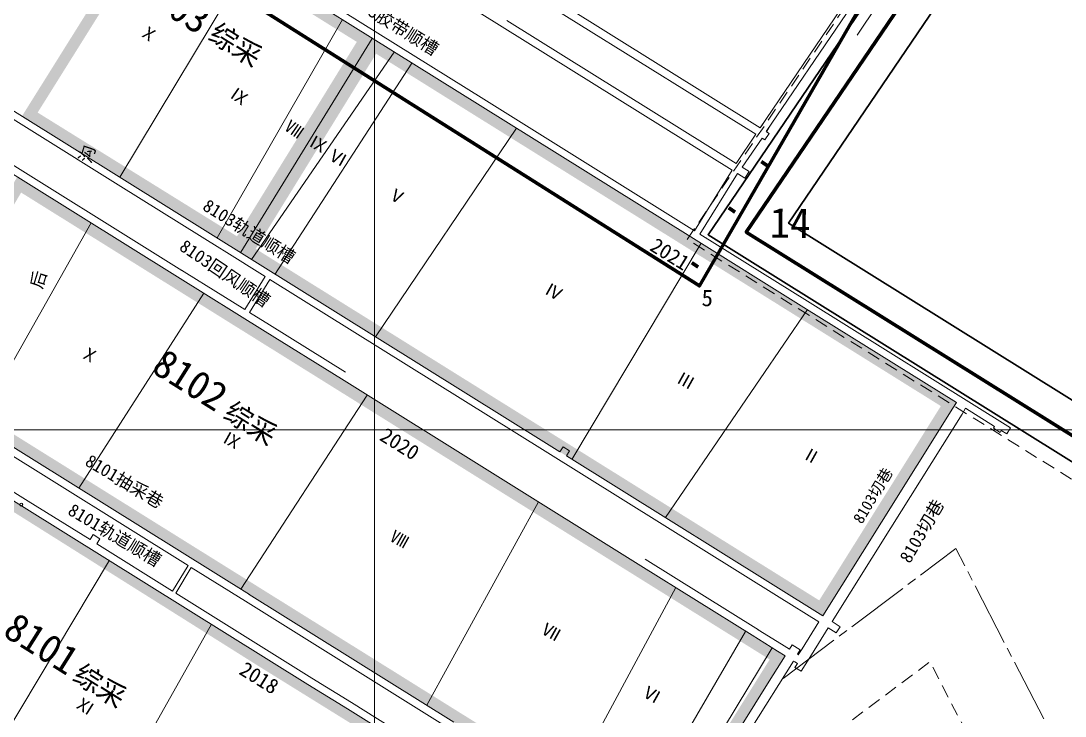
# Model space of a CAD drawing. Header units: inches. Extents: x 19725493 to 19730068, y 4137932 to 4142732.
# Drawn here: x 19728264 to 19728961, y 4139809 to 4140273 of the extents above; entities that cross this region are included whole.
import ezdxf

# ---------------------------------------------------------------- set-up
doc = ezdxf.new("R2010")
doc.units = ezdxf.units.IN
doc.header["$MEASUREMENT"] = 0
doc.linetypes.add('可采边界', pattern=[0.047, 0.02, -0.002, 0.003, -0.002, 0.02])
doc.linetypes.add('虚线', pattern=[0.0045, 0.00175, -0.001, 0.00175])
for name, color, linetype, lineweight in [('2026年下半年衔接计划', 7, 'Continuous', 0), ('8号煤层采空区XDD0800CCJ', 7, 'Continuous', 0), ('sw探水警戒线', 7, 'Continuous', 15), ('井田边界', 7, 'Continuous', 0), ('保安煤柱', 7, 'Continuous', 0), ('工作面回采月份', 7, 'Continuous', 15), ('工作面编号', 7, 'Continuous', 0), ('文字注记', 7, 'Continuous', 0), ('未掘巷道', 7, 'Continuous', 15), ('次要巷道', 7, 'Continuous', 0), ('煤巷', 7, 'Continuous', 0), ('煤巷xdd0800ccj', 7, 'Continuous', 0), ('经纬网', 7, 'Continuous', 0), ('通风系统图', 7, 'Continuous', 0), ('采空区边界颜色', 7, 'Continuous', 15)]:
    doc.layers.add(name, color=color, linetype=linetype, lineweight=lineweight)
doc.styles.add('仿宋', font='')
doc.styles.add('宋体', font='')
doc.styles.get('仿宋').set_extended_font_data('仿宋')
doc.styles.get('宋体').set_extended_font_data('宋体')
doc.linetypes.add('井田边界', pattern='A,0.02,-0.002,0.0025,[22,8#煤防尘系统图（7月份）.shx,S=3.93701e-05,R=0,X=0,Y=-0.0025],0.0025,-0.002,0.02', length=0.049)

msp = doc.modelspace()

# ---------------------------------------------------------------- hatches: boundary and pattern name
at = {"layer": '8号煤层采空区XDD0800CCJ', "true_color": 0xffc000}
msp.add_hatch(color=40, dxfattribs=at).paths.add_polyline_path([(19728403.14, 4139650.27), (19728436.29, 4139629.67), (19728472.28, 4139607.2), (19728552.63, 4139557.03), (19728563.85, 4139575), (19728597.81, 4139629.38), (19728607.51, 4139644.92), (19728647.97, 4139709.72), (19728567.84, 4139759.74), (19728490.09, 4139808.28), (19728394.01, 4139868.28), (19728233.4, 4139968.57), (19728144.04, 4139812.16), (19728320.98, 4139701.67), (19728403.14, 4139650.27), (19728395.75, 4139662.65), (19728364.3, 4139682.28), (19728153.5, 4139814.24), (19728235.85, 4139959.69), (19728422.75, 4139841.97), (19728639.01, 4139707.64), (19728608.22, 4139658.34), (19728579.34, 4139612.07), (19728550.58, 4139565.97), (19728462.35, 4139620.63), (19728445.03, 4139631.73), (19728429.36, 4139641.66), (19728395.75, 4139662.65)], flags=17)
at = {"layer": '通风系统图', "true_color": 0xff0000}
for points in [[(19728763.02, 4140177.17), (19728758.74, 4140180.12), (19728757.34, 4140178.1), (19728761.62, 4140175.15)], [(19728741.24, 4140146.32), (19728736.96, 4140149.27), (19728735.56, 4140147.25), (19728739.85, 4140144.29)], [(19728716.6, 4140109.64), (19728712.32, 4140112.59), (19728710.93, 4140110.57), (19728715.21, 4140107.62)]]:
    msp.add_hatch(color=1, dxfattribs=at).paths.add_polyline_path(points, flags=17)
at = {"layer": '采空区边界颜色', "true_color": 0x00ff7f}
msp.add_hatch(color=110, dxfattribs=at).paths.add_polyline_path([(19728353.72, 4140351.9), (19728498.53, 4140261.49), (19728410.63, 4140118.69), (19728264.61, 4140209.4), (19728353.72, 4140351.9), (19728356.14, 4140341.43), (19728275.1, 4140211.84), (19728408.16, 4140129.17), (19728488.09, 4140259.04), (19728356.14, 4140341.43)], flags=17)
at = {"layer": '采空区边界颜色', "true_color": 0xe24c6c}
msp.add_hatch(color=13, dxfattribs=at).paths.add_polyline_path([(19728888.19, 4140018.19), (19728498.53, 4140261.49), (19728410.37, 4140118.39), (19728799.07, 4139875.67), (19728888.19, 4140018.19), (19728877.86, 4140015.8), (19728796.69, 4139886.01), (19728420.66, 4140120.8), (19728500.95, 4140251.13), (19728877.86, 4140015.8)], flags=17)
at = {"layer": '采空区边界颜色', "true_color": 0x57149c}
msp.add_hatch(color=194, dxfattribs=at).paths.add_polyline_path([(19728773.95, 4139848.91), (19728261.49, 4140168.86), (19728183.24, 4140035.49), (19728692, 4139717.81), (19728773.95, 4139848.91), (19728763.61, 4139846.52), (19728689.61, 4139728.14), (19728193.4, 4140037.98), (19728264.06, 4140158.41), (19728763.61, 4139846.52)], flags=17)

# ---------------------------------------------------------------- linework, layer by layer
at = {"layer": '2026年下半年衔接计划', "color": 1, "lineweight": 100, "true_color": 0xff0000, "flags": 128}
msp.add_lwpolyline([(19726936.48, 4139624.44), (19727087.79, 4139471.4), (19727111.81, 4139446.95), (19727250.54, 4139632.96), (19727469.86, 4139520.69), (19727490.46, 4139426.18), (19727619.93, 4139371.45), (19727645.19, 4139445.33), (19727760.04, 4139399.01), (19728084.75, 4139271.51), (19728182.77, 4139204.43), (19728195.04, 4139196.34), (19728361.95, 4139650.75), (19727985.1, 4139868.75), (19728293.07, 4140363.91), (19728716.76, 4140096.02), (19728825.18, 4140284.19), (19728806.51, 4140295.72), (19728729.84, 4140344.15), (19728648.31, 4140393.52), (19728462.52, 4140503.99), (19729114.34, 4141482.27)], dxfattribs=at)
at = {"layer": 'sw探水警戒线', "color": 1, "linetype": '虚线', "ltscale": 5000, "true_color": 0xff0000}
for p, q in [((19728708.6, 4140127.13), (19729473.13, 4141253.84)), ((19729559.87, 4139595.58), (19728708.6, 4140127.13))]:
    msp.add_line(p, q, dxfattribs=at)
at = {"layer": 'sw探水警戒线', "color": 1, "linetype": '可采边界', "lineweight": 9, "ltscale": 2127.659574, "true_color": 0xff0000, "flags": 128}
msp.add_lwpolyline([(19728772.52, 4139833.86), (19728887.84, 4139920.66), (19729000.27, 4139702.85), (19729041.58, 4139365.3), (19728994.94, 4139191.35), (19728943.24, 4139025.48), (19728871.04, 4138928.5), (19728872.06, 4138801.4), (19728750.97, 4138715.67), (19728533.26, 4138595.53)], dxfattribs=at)
at = {"layer": 'sw探水警戒线', "color": 1, "linetype": '虚线', "ltscale": 5000, "true_color": 0xff0000, "flags": 128}
msp.add_lwpolyline([(19728698.06, 4139715.25), (19728870.58, 4139845.09), (19728951.72, 4139687.88), (19728990.77, 4139368.86), (19728946.91, 4139205.27), (19728898.04, 4139048.5), (19728820.9, 4138944.89), (19728821.85, 4138827.12), (19728724.36, 4138758.1), (19728457.28, 4138610.71)], dxfattribs=at)
at = {"layer": '井田边界', "color": 7, "linetype": '井田边界', "lineweight": 120, "ltscale": 5000, "flags": 128}
msp.add_lwpolyline([(19727960, 4142240), (19728602.41, 4141822.01), (19729500, 4141240), (19728748, 4140132), (19729600, 4139600), (19728730, 4138390), (19728050, 4138850), (19727420, 4139210), (19727564, 4139358), (19727240, 4139540), (19727134, 4139410), (19726400, 4140150), (19727200, 4141100), (19727960, 4142240)], dxfattribs=at)
at = {"layer": '保安煤柱', "color": 1, "lineweight": 30, "true_color": 0xff0000}
msp.add_line((19728721.47, 4140128.52), (19728721.47, 4140128.52), dxfattribs=at)
at = {"layer": '保安煤柱', "color": 1, "linetype": 'Continuous', "lineweight": 30, "true_color": 0xff0000, "flags": 128}
msp.add_lwpolyline([(19727954.33, 4142267.55), (19728613.3, 4141838.78), (19729528.02, 4141245.67), (19728776.22, 4140137.96), (19729628.7, 4139605.66), (19728734.89, 4138362.54), (19728039.42, 4138833.01), (19727387.66, 4139205.44), (19727531.53, 4139353.3), (19727244.87, 4139514.32), (19727135.45, 4139380.13), (19726372.92, 4140148.9), (19727183.98, 4141112.03), (19727954.33, 4142267.55)], dxfattribs=at)
at = {"layer": '保安煤柱', "color": 1, "lineweight": 30, "true_color": 0xff0000, "flags": 128}
msp.add_lwpolyline([(19728573.57, 4138519.97), (19728061.21, 4138866.56), (19727452.3, 4139214.51), (19727596.48, 4139362.7), (19727235.13, 4139565.67), (19727132.55, 4139439.86), (19726427.07, 4140151.1), (19726427.07, 4140151.1), (19727215.92, 4141088.05), (19727965.58, 4142212.53), (19727965.58, 4142212.53), (19729471.99, 4141234.34), (19728722.59, 4140130.18), (19728722.53, 4140130.22), (19729574.22, 4139598.41), (19728725.11, 4138417.46), (19728061.21, 4138866.57)], dxfattribs=at)
at = {"layer": '工作面回采月份', "color": 7, "linetype": 'Continuous', "lineweight": 13}
for p, q in [((19728230.49, 4139758.17), (19728322.94, 4139912.81)), ((19728302.75, 4139713.05), (19728391.14, 4139870.07))]:
    msp.add_line(p, q, dxfattribs=at)
at = {"layer": '工作面回采月份', "color": 7, "lineweight": 9, "flags": 128}
for points in [[(19728513, 4140252.1), (19728417.88, 4140113.71)], [(19728524.79, 4140244.73), (19728433.41, 4140103.65)], [(19728594.63, 4140201.48), (19728500.53, 4140062.09)], [(19728234.65, 4140003.38), (19728310.74, 4140138.11)], [(19728717.82, 4140124.57), (19728631.69, 4139980.19)], [(19728302.52, 4139961.01), (19728385.92, 4140091.22)], [(19728788.79, 4140080.26), (19728694, 4139941.28)], [(19728410.76, 4139893.42), (19728495.08, 4140023.19)], [(19728534.75, 4139816), (19728609.43, 4139951.79)], [(19728627.51, 4139758.08), (19728700.89, 4139894.68)], [(19728669.86, 4139731.64), (19728747.55, 4139865.31)], [(19728685.47, 4139721.89), (19728765.21, 4139854.37)]]:
    msp.add_lwpolyline(points, dxfattribs=at)
at = {"layer": '未掘巷道', "color": 7, "lineweight": 0}
msp.add_circle((19728264.13, 4139950.04), 1, dxfattribs=at)
at = {"layer": '煤巷', "lineweight": 9}
for p, q in [((19728553.15, 4140289.1), (19728738.69, 4140173.26)), ((19728588.11, 4140273.4), (19728741.2, 4140177.82)), ((19728757.35, 4140201.62), (19728759.04, 4140204.1)), ((19728761.42, 4140199.07), (19728763.11, 4140201.56)), ((19728741.2, 4140177.82), (19728754.43, 4140197.31)), ((19728745.27, 4140175.28), (19728758.5, 4140194.77)), ((19728713.5, 4140132.92), (19728738.69, 4140173.26)), ((19728745.27, 4140175.28), (19728749.84, 4140172.43)), ((19728717.06, 4140130.7), (19728742.25, 4140171.03)), ((19728742.25, 4140171.03), (19728746.94, 4140168.11)), ((19728885.81, 4140014.37), (19728888.19, 4140018.19)), ((19728892, 4140010.5), (19728894.39, 4140014.32)), ((19728912.94, 4140000.96), (19728913.74, 4140002.24)), ((19728917.35, 4139998.21), (19728918.15, 4139999.48)), ((19728924.4, 4140001.24), (19728921.86, 4139997.17))]:
    msp.add_line(p, q, dxfattribs=at)
at = {"layer": '煤巷', "color": 7, "lineweight": 9}
for p, q in [((19728396.59, 4140121.33), (19728399.64, 4140119.43)), ((19728382.81, 4140099.27), (19728385.87, 4140097.37))]:
    msp.add_line(p, q, dxfattribs=at)
at = {"layer": '煤巷', "color": 1, "lineweight": 9, "true_color": 0xff0000}
for p, q in [((19728427.03, 4140102.32), (19728413.35, 4140080.3)), ((19728430.09, 4140100.42), (19728416.41, 4140078.4))]:
    msp.add_line(p, q, dxfattribs=at)
at = {"layer": '煤巷', "color": 7, "linetype": 'Continuous', "lineweight": 9}
for p, q in [((19728778.56, 4139856.33), (19728776.76, 4139853.44)), ((19728778.56, 4139856.33), (19728784.07, 4139852.88)), ((19728784.07, 4139852.88), (19728782.27, 4139850))]:
    msp.add_line(p, q, dxfattribs=at)
at = {"layer": '煤巷', "lineweight": 9, "flags": 128}
for points in [[(19728383.41, 4140333.36), (19728570.36, 4140216.64)], [(19728385.96, 4140337.43), (19728572.9, 4140220.71)], [(19728596.93, 4140295.65), (19728754.43, 4140197.31)], [(19728624.65, 4140284.47), (19728757.35, 4140201.62)], [(19728156.36, 4140276.99), (19728333.16, 4140166.6)], [(19728153.88, 4140272.88), (19728330.67, 4140162.49)], [(19728570.36, 4140216.64), (19728710.96, 4140128.85)], [(19728572.9, 4140220.71), (19728713.5, 4140132.92)], [(19728758.5, 4140194.77), (19728760.46, 4140193.55)], [(19728760.46, 4140193.55), (19728763.36, 4140197.87)], [(19728761.42, 4140199.07), (19728763.36, 4140197.87)], [(19728233.91, 4140186.08), (19728368.51, 4140102.04)], [(19728236.55, 4140190.57), (19728371.26, 4140106.45)], [(19728746.94, 4140168.11), (19728749.84, 4140172.43)], [(19728333.16, 4140166.6), (19728616.42, 4139989.73)], [(19728330.67, 4140162.49), (19728396.59, 4140121.33)], [(19728717.06, 4140130.7), (19728788.97, 4140085.8)], [(19728710.96, 4140128.85), (19728786.43, 4140081.73)], [(19728399.64, 4140119.43), (19728427.03, 4140102.32)], [(19728371.2, 4140106.48), (19728382.81, 4140099.27)], [(19728426.98, 4140065.71), (19728368.51, 4140102.04)], [(19728385.87, 4140097.37), (19728413.35, 4140080.3)], [(19728430.09, 4140100.42), (19728613.88, 4139985.65)], [(19728786.43, 4140081.73), (19728888.19, 4140018.19)], [(19728788.97, 4140085.8), (19728924.4, 4140001.24)], [(19728416.41, 4140078.4), (19728429.74, 4140070.12)], [(19728429.74, 4140070.12), (19728480.57, 4140038.38)], [(19728426.98, 4140065.71), (19728477.82, 4140033.96)], [(19728145.97, 4140029.05), (19728268.83, 4139952.33)], [(19728143.38, 4140024.77), (19728266.19, 4139948.09)], [(19728885.81, 4140014.37), (19728838.22, 4139938.28)], [(19728894.39, 4140014.32), (19728913.74, 4140002.24)], [(19728892, 4140010.5), (19728844.41, 4139934.41)], [(19728912.94, 4140000.96), (19728917.35, 4139998.21)], [(19728918.15, 4139999.48), (19728921.86, 4139997.17)], [(19728248.37, 4139994.82), (19728416.46, 4139889.87)], [(19728245.61, 4139990.41), (19728375.49, 4139909.32)], [(19728613.88, 4139985.65), (19728769.89, 4139888.24)], [(19728616.36, 4139989.76), (19728623.61, 4139985.24)], [(19728623.61, 4139985.24), (19728625.73, 4139988.63)], [(19728625.73, 4139988.63), (19728630.14, 4139985.88)], [(19728628.02, 4139982.48), (19728630.14, 4139985.88)], [(19728628.02, 4139982.48), (19728799.07, 4139875.67)], [(19728268.78, 4139952.37), (19728310.08, 4139926.58)], [(19728266.19, 4139948.09), (19728455.5, 4139829.88)], [(19728838.22, 4139938.28), (19728799.07, 4139875.67)], [(19728310.08, 4139926.58), (19728312.2, 4139929.97)], [(19728312.2, 4139929.97), (19728316.61, 4139927.22)], [(19728844.41, 4139934.41), (19728805.27, 4139871.81)], [(19728314.49, 4139923.82), (19728316.61, 4139927.22)], [(19728314.49, 4139923.82), (19728365.12, 4139892.21)], [(19728375.49, 4139909.32), (19728365.12, 4139892.21)], [(19728377.61, 4139907.99), (19728367.24, 4139890.89)], [(19728377.61, 4139907.99), (19728413.7, 4139885.46)], [(19728367.24, 4139890.89), (19728458.15, 4139834.13)], [(19728416.18, 4139890.04), (19728552.74, 4139804.77)], [(19728769.89, 4139888.24), (19728796.53, 4139871.61)], [(19728413.7, 4139885.46), (19728547.18, 4139802.11)], [(19728796.53, 4139871.61), (19728785.24, 4139853.55)], [(19728802.72, 4139867.74), (19728791.43, 4139849.68)], [(19728802.72, 4139867.74), (19728808.1, 4139864.38)], [(19728805.27, 4139871.81), (19728810.64, 4139868.45)], [(19728810.64, 4139868.45), (19728808.1, 4139864.38)], [(19728773.95, 4139848.91), (19728768.77, 4139852.14)], [(19728776.76, 4139853.44), (19728771.58, 4139856.68)], [(19728785.24, 4139853.55), (19728782.74, 4139849.55)], [(19728779.46, 4139845.47), (19728723.11, 4139755.36)], [(19728773.95, 4139848.91), (19728763.34, 4139831.95)], [(19728780.31, 4139844.94), (19728782.1, 4139843.82)], [(19728791.43, 4139849.68), (19728784.58, 4139838.73)], [(19728782.1, 4139843.82), (19728780.51, 4139841.27)], [(19728780.51, 4139841.27), (19728784.58, 4139838.73)], [(19728458.15, 4139834.13), (19728484.44, 4139817.71)], [(19728763.34, 4139831.95), (19728717.59, 4139758.8)], [(19728455.5, 4139829.88), (19728481.79, 4139813.47)], [(19728484.44, 4139817.71), (19728536.59, 4139785.14)], [(19728481.79, 4139813.47), (19728601.24, 4139738.88)]]:
    msp.add_lwpolyline(points, dxfattribs=at)
at = {"layer": '煤巷', "color": 7, "lineweight": 9, "flags": 128}
for points in [[(19728416.4, 4140312.76), (19728329.95, 4140168.6)], [(19728478.53, 4140273.97), (19728394.8, 4140128.11)]]:
    msp.add_lwpolyline(points, dxfattribs=at)
at = {"layer": '煤巷', "linetype": 'Continuous', "lineweight": 9, "flags": 128}
for points in [[(19728677.71, 4139909.16), (19728477.82, 4140033.96)], [(19728751.83, 4139862.71), (19728677.65, 4139909.03)], [(19728680.46, 4139913.57), (19728756.18, 4139866.29)], [(19728755.98, 4139866.42), (19728771.58, 4139856.68)], [(19728768.77, 4139852.14), (19728751.83, 4139862.71)]]:
    msp.add_lwpolyline(points, dxfattribs=at)
at = {"layer": '煤巷', "color": 7, "linetype": 'Continuous', "lineweight": 9, "flags": 128}
for points in [[(19728780.31, 4139844.94), (19728779.46, 4139845.47)], [(19728782.21, 4139849.88), (19728782.74, 4139849.55)]]:
    msp.add_lwpolyline(points, dxfattribs=at)
at = {"layer": '煤巷xdd0800ccj', "lineweight": 9}
for p, q in [((19728757.26, 4140201.66), (19728810.87, 4140280.64)), ((19728761.34, 4140199.12), (19728814.95, 4140278.09))]:
    msp.add_line(p, q, dxfattribs=at)
at = {"layer": '经纬网', "color": 18, "lineweight": 9, "true_color": 0x260000, "flags": 128}
for points in [[(19728500, 4138000), (19728500, 4142500)], [(19725999.81, 4140000), (19730000, 4140000)]]:
    msp.add_lwpolyline(points, dxfattribs=at)
at = {"layer": '通风系统图', "color": 1, "linetype": 'Continuous', "lineweight": 20, "true_color": 0xff0000}
msp.add_line((19728822, 4140263.58), (19728835.58, 4140283.74), dxfattribs=at)
at = {"layer": '采空区边界颜色', "color": 36, "lineweight": 9, "true_color": 0x86360f, "flags": 128}
msp.add_lwpolyline([(19728498.4, 4140261.21), (19728410.63, 4140118.69)], dxfattribs=at)

# ---------------------------------------------------------------- texts
at = {"layer": '2026年下半年衔接计划', "color": 1, "true_color": 0xff0000, "style": '宋体'}
msp.add_text('5', height=11.07, rotation=359.38333, dxfattribs=at).set_placement((19728718.16, 4140082.56))
at = {"layer": '井田边界', "color": 7, "style": '宋体'}
msp.add_text('14', height=20, rotation=359.38333, dxfattribs=at).set_placement((19728763.53, 4140128.34))
at = {"layer": '工作面回采月份', "color": 7, "style": '宋体'}
for s, rotation, p in [('Ⅸ', 330.7716, (19728455.17, 4140189.99)), ('Ⅵ', 330.7716, (19728468.59, 4140180.75)), ('Ⅴ', 330.7716, (19728507.86, 4140155.14)), ('Ⅳ', 330.7716, (19728612.45, 4140091.36)), ('Ⅹ', 330.7716, (19728302.78, 4140049.08)), ('Ⅲ', 330.7716, (19728700.63, 4140031.93)), ('Ⅸ', 330.7716, (19728397.56, 4139992.13)), ('Ⅱ', 330.7716, (19728784.39, 4139981.72)), ('Ⅷ', 330.7716, (19728509.64, 4139926)), ('Ⅶ', 330.7716, (19728610.78, 4139864.03)), ('Ⅵ', 330.7716, (19728678.03, 4139822.19)), ('Ⅺ', 327.53525, (19728299.81, 4139814.77))]:
    msp.add_text(s, height=8.5, rotation=rotation, dxfattribs=at).set_placement(p)
at = {"layer": '工作面编号', "color": 7}
for s, height, rotation, style, p in [('8103', 19, 327.82285, '宋体', (19728338.81, 4140290.85)), ('综采', 13.5, 327.82285, '仿宋', (19728388.05, 4140261.19)), ('2021', 10, 328.20474, '宋体', (19728682.89, 4140120.27)), ('8102', 19, 327.82285, '宋体', (19728350.17, 4140039.05)), ('综采', 13.5, 327.82285, '仿宋', (19728398.08, 4140008.4)), ('2020', 10, 328.20474, '宋体', (19728502.61, 4139993.48)), ('8101', 19, 327.82285, '宋体', (19728250.95, 4139862.94)), ('综采', 13.5, 327.82285, '仿宋', (19728297.5, 4139833.19)), ('2018', 10, 328.20474, '宋体', (19728408.79, 4139837.22))]:
    msp.add_text(s, height=height, rotation=rotation, dxfattribs=dict(at, style=style)).set_placement(p)
at = {"layer": '文字注记', "color": 7, "style": '仿宋'}
for s, p in [(' 沟                       ', (19728308.72, 4140171.85)), ('后                        ', (19728277.89, 4140093.51))]:
    msp.add_text(s, height=8.5, rotation=72.9999, dxfattribs=at).set_placement(p)
at = {"layer": '次要巷道', "color": 7, "style": '仿宋'}
for s, height, rotation, p in [('8103胶带顺槽', 8.5, 328.03181, (19728480.22, 4140286.36)), ('8103轨道顺槽', 8.5, 328.03181, (19728384.5, 4140147.33)), ('8103回风顺槽', 8.5, 325.88894, (19728368.94, 4140120.53)), ('8101抽采巷', 8.5, 329.14782, (19728306.06, 4139976.74)), ('8103切巷', 7.5, 59.19989, (19728825.2, 4139936.53)), ('8101轨道顺槽', 8.5, 329.14782, (19728294.55, 4139943.88)), ('8103切巷', 8.5, 59.99588, (19728857.18, 4139910.17))]:
    msp.add_text(s, height=height, rotation=rotation, dxfattribs=at).set_placement(p)
at = {"layer": '采空区边界颜色', "color": 7, "style": '宋体'}
for s, p in [('Ⅹ', (19728342.19, 4140264.26)), ('Ⅸ', (19728402.44, 4140222.55)), ('Ⅷ', (19728439.36, 4140200.43))]:
    msp.add_text(s, height=8.5, rotation=325.30952, dxfattribs=at).set_placement(p)

doc.saveas('drawing.dxf')
